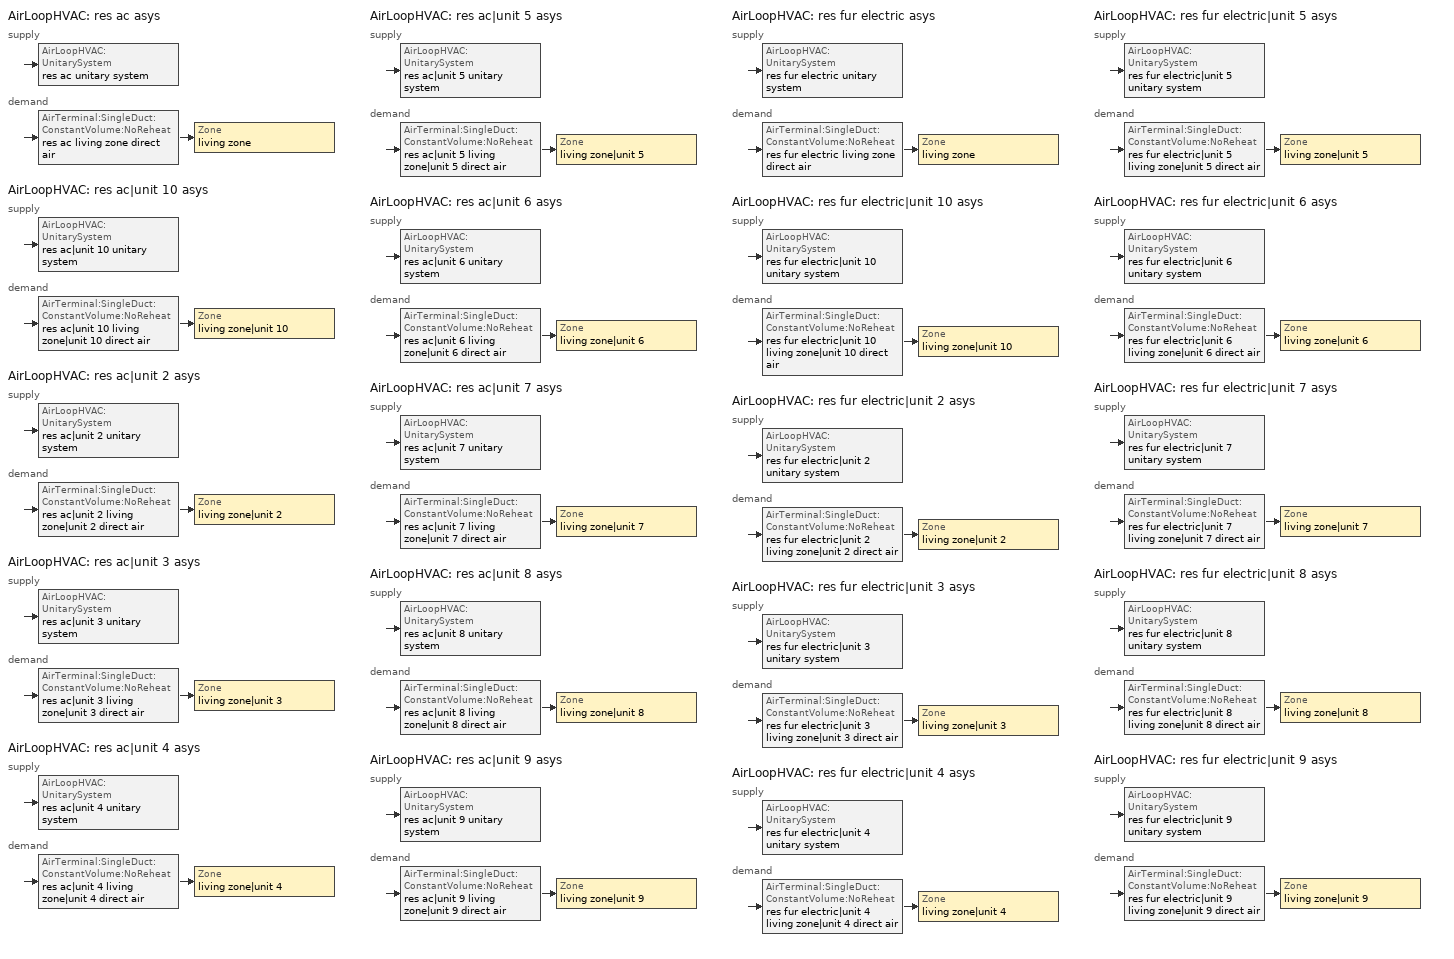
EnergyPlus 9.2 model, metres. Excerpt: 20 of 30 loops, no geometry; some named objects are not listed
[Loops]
AirLoopHVAC 'res ac asys'
 supply: AirLoopHVAC:UnitarySystem 'res ac unitary system'
 demand: AirTerminal:SingleDuct:ConstantVolume:NoReheat 'res ac living zone direct air' > Zone 'living zone'
AirLoopHVAC 'res ac|unit 10 asys'
 supply: AirLoopHVAC:UnitarySystem 'res ac|unit 10 unitary system'
 demand: AirTerminal:SingleDuct:ConstantVolume:NoReheat 'res ac|unit 10 living zone|unit 10 direct air' > Zone 'living zone|unit 10'
AirLoopHVAC 'res ac|unit 2 asys'
 supply: AirLoopHVAC:UnitarySystem 'res ac|unit 2 unitary system'
 demand: AirTerminal:SingleDuct:ConstantVolume:NoReheat 'res ac|unit 2 living zone|unit 2 direct air' > Zone 'living zone|unit 2'
AirLoopHVAC 'res ac|unit 3 asys'
 supply: AirLoopHVAC:UnitarySystem 'res ac|unit 3 unitary system'
 demand: AirTerminal:SingleDuct:ConstantVolume:NoReheat 'res ac|unit 3 living zone|unit 3 direct air' > Zone 'living zone|unit 3'
AirLoopHVAC 'res ac|unit 4 asys'
 supply: AirLoopHVAC:UnitarySystem 'res ac|unit 4 unitary system'
 demand: AirTerminal:SingleDuct:ConstantVolume:NoReheat 'res ac|unit 4 living zone|unit 4 direct air' > Zone 'living zone|unit 4'
AirLoopHVAC 'res ac|unit 5 asys'
 supply: AirLoopHVAC:UnitarySystem 'res ac|unit 5 unitary system'
 demand: AirTerminal:SingleDuct:ConstantVolume:NoReheat 'res ac|unit 5 living zone|unit 5 direct air' > Zone 'living zone|unit 5'
AirLoopHVAC 'res ac|unit 6 asys'
 supply: AirLoopHVAC:UnitarySystem 'res ac|unit 6 unitary system'
 demand: AirTerminal:SingleDuct:ConstantVolume:NoReheat 'res ac|unit 6 living zone|unit 6 direct air' > Zone 'living zone|unit 6'
AirLoopHVAC 'res ac|unit 7 asys'
 supply: AirLoopHVAC:UnitarySystem 'res ac|unit 7 unitary system'
 demand: AirTerminal:SingleDuct:ConstantVolume:NoReheat 'res ac|unit 7 living zone|unit 7 direct air' > Zone 'living zone|unit 7'
AirLoopHVAC 'res ac|unit 8 asys'
 supply: AirLoopHVAC:UnitarySystem 'res ac|unit 8 unitary system'
 demand: AirTerminal:SingleDuct:ConstantVolume:NoReheat 'res ac|unit 8 living zone|unit 8 direct air' > Zone 'living zone|unit 8'
AirLoopHVAC 'res ac|unit 9 asys'
 supply: AirLoopHVAC:UnitarySystem 'res ac|unit 9 unitary system'
 demand: AirTerminal:SingleDuct:ConstantVolume:NoReheat 'res ac|unit 9 living zone|unit 9 direct air' > Zone 'living zone|unit 9'
AirLoopHVAC 'res fur electric asys'
 supply: AirLoopHVAC:UnitarySystem 'res fur electric unitary system'
 demand: AirTerminal:SingleDuct:ConstantVolume:NoReheat 'res fur electric living zone direct air' > Zone 'living zone'
AirLoopHVAC 'res fur electric|unit 10 asys'
 supply: AirLoopHVAC:UnitarySystem 'res fur electric|unit 10 unitary system'
 demand: AirTerminal:SingleDuct:ConstantVolume:NoReheat 'res fur electric|unit 10 living zone|unit 10 direct air' > Zone 'living zone|unit 10'
AirLoopHVAC 'res fur electric|unit 2 asys'
 supply: AirLoopHVAC:UnitarySystem 'res fur electric|unit 2 unitary system'
 demand: AirTerminal:SingleDuct:ConstantVolume:NoReheat 'res fur electric|unit 2 living zone|unit 2 direct air' > Zone 'living zone|unit 2'
AirLoopHVAC 'res fur electric|unit 3 asys'
 supply: AirLoopHVAC:UnitarySystem 'res fur electric|unit 3 unitary system'
 demand: AirTerminal:SingleDuct:ConstantVolume:NoReheat 'res fur electric|unit 3 living zone|unit 3 direct air' > Zone 'living zone|unit 3'
AirLoopHVAC 'res fur electric|unit 4 asys'
 supply: AirLoopHVAC:UnitarySystem 'res fur electric|unit 4 unitary system'
 demand: AirTerminal:SingleDuct:ConstantVolume:NoReheat 'res fur electric|unit 4 living zone|unit 4 direct air' > Zone 'living zone|unit 4'
AirLoopHVAC 'res fur electric|unit 5 asys'
 supply: AirLoopHVAC:UnitarySystem 'res fur electric|unit 5 unitary system'
 demand: AirTerminal:SingleDuct:ConstantVolume:NoReheat 'res fur electric|unit 5 living zone|unit 5 direct air' > Zone 'living zone|unit 5'
AirLoopHVAC 'res fur electric|unit 6 asys'
 supply: AirLoopHVAC:UnitarySystem 'res fur electric|unit 6 unitary system'
 demand: AirTerminal:SingleDuct:ConstantVolume:NoReheat 'res fur electric|unit 6 living zone|unit 6 direct air' > Zone 'living zone|unit 6'
AirLoopHVAC 'res fur electric|unit 7 asys'
 supply: AirLoopHVAC:UnitarySystem 'res fur electric|unit 7 unitary system'
 demand: AirTerminal:SingleDuct:ConstantVolume:NoReheat 'res fur electric|unit 7 living zone|unit 7 direct air' > Zone 'living zone|unit 7'
AirLoopHVAC 'res fur electric|unit 8 asys'
 supply: AirLoopHVAC:UnitarySystem 'res fur electric|unit 8 unitary system'
 demand: AirTerminal:SingleDuct:ConstantVolume:NoReheat 'res fur electric|unit 8 living zone|unit 8 direct air' > Zone 'living zone|unit 8'
AirLoopHVAC 'res fur electric|unit 9 asys'
 supply: AirLoopHVAC:UnitarySystem 'res fur electric|unit 9 unitary system'
 demand: AirTerminal:SingleDuct:ConstantVolume:NoReheat 'res fur electric|unit 9 living zone|unit 9 direct air' > Zone 'living zone|unit 9'
[ZoneControl:Thermostat]
Name | Zone or ZoneList | Control Type Schedule | Control 1
living zone Thermostat | living zone | living zone Thermostat Schedule | living zone temperature setpoint
living zone|unit 10 Thermostat | living zone|unit 10 | living zone|unit 10 Thermostat Schedule | living zone|unit 10 temperature setpoint
living zone|unit 2 Thermostat | living zone|unit 2 | living zone|unit 2 Thermostat Schedule | living zone|unit 2 temperature setpoint
living zone|unit 3 Thermostat | living zone|unit 3 | living zone|unit 3 Thermostat Schedule | living zone|unit 3 temperature setpoint
living zone|unit 4 Thermostat | living zone|unit 4 | living zone|unit 4 Thermostat Schedule | living zone|unit 4 temperature setpoint
living zone|unit 5 Thermostat | living zone|unit 5 | living zone|unit 5 Thermostat Schedule | living zone|unit 5 temperature setpoint
living zone|unit 6 Thermostat | living zone|unit 6 | living zone|unit 6 Thermostat Schedule | living zone|unit 6 temperature setpoint
living zone|unit 7 Thermostat | living zone|unit 7 | living zone|unit 7 Thermostat Schedule | living zone|unit 7 temperature setpoint
living zone|unit 8 Thermostat | living zone|unit 8 | living zone|unit 8 Thermostat Schedule | living zone|unit 8 temperature setpoint
living zone|unit 9 Thermostat | living zone|unit 9 | living zone|unit 9 Thermostat Schedule | living zone|unit 9 temperature setpoint
[ThermostatSetpoint:DualSetpoint] Heating Setpoint Temperature Schedule=res heating setpoint; Cooling Setpoint Temperature Schedule=res cooling setpoint
living zone temperature setpoint; living zone|unit 10 temperature setpoint; living zone|unit 2 temperature setpoint; living zone|unit 3 temperature setpoint; living zone|unit 4 temperature setpoint; living zone|unit 5 temperature setpoint; living zone|unit 6 temperature setpoint; living zone|unit 7 temperature setpoint; living zone|unit 8 temperature setpoint; living zone|unit 9 temperature setpoint
[AirTerminal:SingleDuct:ConstantVolume:NoReheat] Availability Schedule=Always On Discrete
Name | Maximum Air Flow Rate {m3/s}
res ac living zone direct air; res fur electric living zone direct air | 1.88513
res ac|unit 10 living zone|unit 10 direct air; res fur electric|unit 10 living zone|unit 10 direct air | 1.90749
res ac|unit 2 living zone|unit 2 direct air; res fur electric|unit 2 living zone|unit 2 direct air | 1.88151
res ac|unit 3 living zone|unit 3 direct air; res fur electric|unit 3 living zone|unit 3 direct air | 1.71172
res ac|unit 4 living zone|unit 4 direct air; res fur electric|unit 4 living zone|unit 4 direct air | 1.89074
res ac|unit 5 living zone|unit 5 direct air; res fur electric|unit 5 living zone|unit 5 direct air | 1.89404
res ac|unit 6 living zone|unit 6 direct air; res fur electric|unit 6 living zone|unit 6 direct air | 1.89857
res ac|unit 7 living zone|unit 7 direct air; res fur electric|unit 7 living zone|unit 7 direct air | 1.89496
res ac|unit 8 living zone|unit 8 direct air; res fur electric|unit 8 living zone|unit 8 direct air | 1.72516
res ac|unit 9 living zone|unit 9 direct air; res fur electric|unit 9 living zone|unit 9 direct air | 1.90418
[Zone equipment]
living zone: res ac living zone direct air, res fur electric living zone direct air
living zone|unit 10: res ac|unit 10 living zone|unit 10 direct air, res fur electric|unit 10 living zone|unit 10 direct air
living zone|unit 2: res ac|unit 2 living zone|unit 2 direct air, res fur electric|unit 2 living zone|unit 2 direct air
living zone|unit 3: res ac|unit 3 living zone|unit 3 direct air, res fur electric|unit 3 living zone|unit 3 direct air
living zone|unit 4: res ac|unit 4 living zone|unit 4 direct air, res fur electric|unit 4 living zone|unit 4 direct air
living zone|unit 5: res ac|unit 5 living zone|unit 5 direct air, res fur electric|unit 5 living zone|unit 5 direct air
living zone|unit 6: res ac|unit 6 living zone|unit 6 direct air, res fur electric|unit 6 living zone|unit 6 direct air
living zone|unit 7: res ac|unit 7 living zone|unit 7 direct air, res fur electric|unit 7 living zone|unit 7 direct air
living zone|unit 8: res ac|unit 8 living zone|unit 8 direct air, res fur electric|unit 8 living zone|unit 8 direct air
living zone|unit 9: res ac|unit 9 living zone|unit 9 direct air, res fur electric|unit 9 living zone|unit 9 direct air
[AirLoopHVAC]
Name | Design Supply Air Flow Rate {m3/s}
res ac asys; res fur electric asys | 1.88513
res ac|unit 10 asys; res fur electric|unit 10 asys | 1.90749
res ac|unit 2 asys; res fur electric|unit 2 asys | 1.88151
res ac|unit 3 asys; res fur electric|unit 3 asys | 1.71172
res ac|unit 4 asys; res fur electric|unit 4 asys | 1.89074
res ac|unit 5 asys; res fur electric|unit 5 asys | 1.89404
res ac|unit 6 asys; res fur electric|unit 6 asys | 1.89857
res ac|unit 7 asys; res fur electric|unit 7 asys | 1.89496
res ac|unit 8 asys; res fur electric|unit 8 asys | 1.72516
res ac|unit 9 asys; res fur electric|unit 9 asys | 1.90418
[Sizing:System] Type of Load to Size On=Sensible; Design Outdoor Air Flow Rate {m3/s}=Autosize; Central Heating Maximum System Air Flow Ratio=0.3; Preheat Design Temperature {C}=7; Preheat Design Humidity Ratio {kgWater/kgDryAir}=0.008; Precool Design Temperature {C}=12.8; Precool Design Humidity Ratio {kgWater/kgDryAir}=0.008; Central Cooling Design Supply Air Temperature {C}=12.8; Central Heating Design Supply Air Temperature {C}=16.7; Type of Zone Sum to Use=NonCoincident; 100% Outdoor Air in Cooling=Yes; 100% Outdoor Air in Heating=Yes; Central Cooling Design Supply Air Humidity Ratio {kgWater/kgDryAir}=0.0085; Central Heating Design Supply Air Humidity Ratio {kgWater/kgDryAir}=0.008; Cooling Supply Air Flow Rate Method=DesignDay; Cooling Supply Air Flow Rate {m3/s}=0; Cooling Supply Air Flow Rate Per Floor Area {m3/s-m2}=0.00996765; Cooling Fraction of Autosized Cooling Supply Air Flow Rate=1; Cooling Supply Air Flow Rate Per Unit Cooling Capacity {m3/s-W}=3.94755e-05; Heating Supply Air Flow Rate Method=DesignDay; Heating Supply Air Flow Rate {m3/s}=0; Heating Supply Air Flow Rate Per Floor Area {m3/s-m2}=0.00996765; Heating Fraction of Autosized Heating Supply Air Flow Rate=1; Heating Fraction of Autosized Cooling Supply Air Flow Rate=1; Heating Supply Air Flow Rate Per Unit Heating Capacity {m3/s-W}=3.15882e-05; System Outdoor Air Method=ZoneSum; Zone Maximum Outdoor Air Fraction=1; Cooling Design Capacity Method=CoolingDesignCapacity; Cooling Design Capacity {W}=Autosize; Cooling Design Capacity Per Floor Area {W/m2}=234.7; Fraction of Autosized Cooling Design Capacity=1; Heating Design Capacity Method=HeatingDesignCapacity; Heating Design Capacity {W}=Autosize; Heating Design Capacity Per Floor Area {W/m2}=157; Fraction of Autosized Heating Design Capacity=1; Central Cooling Capacity Control Method=OnOff
res ac asys; res ac|unit 10 asys; res ac|unit 2 asys; res ac|unit 3 asys; res ac|unit 4 asys; res ac|unit 5 asys; res ac|unit 6 asys; res ac|unit 7 asys; res ac|unit 8 asys; res ac|unit 9 asys; res fur electric asys; res fur electric|unit 10 asys; res fur electric|unit 2 asys; res fur electric|unit 3 asys; res fur electric|unit 4 asys; res fur electric|unit 5 asys; res fur electric|unit 6 asys; res fur electric|unit 7 asys; res fur electric|unit 8 asys; res fur electric|unit 9 asys
[AvailabilityManager:Scheduled] Schedule=Always On Discrete
res ac asys Availability Manager; res ac|unit 10 asys Availability Manager; res ac|unit 2 asys Availability Manager; res ac|unit 3 asys Availability Manager; res ac|unit 4 asys Availability Manager; res ac|unit 5 asys Availability Manager; res ac|unit 6 asys Availability Manager; res ac|unit 7 asys Availability Manager; res ac|unit 8 asys Availability Manager; res ac|unit 9 asys Availability Manager; res fur electric asys Availability Manager; res fur electric|unit 10 asys Availability Manager; res fur electric|unit 2 asys Availability Manager; res fur electric|unit 3 asys Availability Manager; res fur electric|unit 4 asys Availability Manager; res fur electric|unit 5 asys Availability Manager; res fur electric|unit 6 asys Availability Manager; res fur electric|unit 7 asys Availability Manager; res fur electric|unit 8 asys Availability Manager; res fur electric|unit 9 asys Availability Manager
[AirLoopHVAC:UnitarySystem] Control Type=Load; Dehumidification Control Type=None; Availability Schedule=Always On Discrete; Fan Placement=BlowThrough; Supply Air Fan Operating Mode Schedule=Always Off Discrete; DX Heating Coil Sizing Ratio=1; Use DOAS DX Cooling Coil=No; Minimum Supply Air Temperature {C}=2; Latent Load Control=SensibleOnlyLoadControl; Cooling Supply Air Flow Rate Method=SupplyAirFlowRate; Heating Supply Air Flow Rate Method=SupplyAirFlowRate; No Load Supply Air Flow Rate {m3/s}=0; Maximum Supply Air Temperature {C}=48.8889; Maximum Outdoor Dry-Bulb Temperature for Supplemental Heater Operation {C}=21; Maximum Cycling Rate {cycles/hr}=2.5; Heat Pump Time Constant {s}=60; Fraction of On-Cycle Power Use=0.01; Heat Pump Fan Delay Time {s}=60; Ancillary On-Cycle Electric Power {W}=0; Ancillary Off-Cycle Electric Power {W}=0
Name | Controlling Zone or Thermostat Location | Supply Fan | Cooling Coil | Cooling Supply Air Flow Rate {m3/s} | Heating Supply Air Flow Rate {m3/s} | Heating Coil
res ac unitary system | living zone | res ac clg supply fan | res ac cooling coil | 1.88513 | 0
res ac|unit 10 unitary system | living zone|unit 10 | res ac|unit 10 clg supply fan | res ac|unit 10 cooling coil | 1.90749 | 0
res ac|unit 2 unitary system | living zone|unit 2 | res ac|unit 2 clg supply fan | res ac|unit 2 cooling coil | 1.88151 | 0
res ac|unit 3 unitary system | living zone|unit 3 | res ac|unit 3 clg supply fan | res ac|unit 3 cooling coil | 1.71172 | 0
res ac|unit 4 unitary system | living zone|unit 4 | res ac|unit 4 clg supply fan | res ac|unit 4 cooling coil | 1.89074 | 0
res ac|unit 5 unitary system | living zone|unit 5 | res ac|unit 5 clg supply fan | res ac|unit 5 cooling coil | 1.89404 | 0
res ac|unit 6 unitary system | living zone|unit 6 | res ac|unit 6 clg supply fan | res ac|unit 6 cooling coil | 1.89857 | 0
res ac|unit 7 unitary system | living zone|unit 7 | res ac|unit 7 clg supply fan | res ac|unit 7 cooling coil | 1.89496 | 0
res ac|unit 8 unitary system | living zone|unit 8 | res ac|unit 8 clg supply fan | res ac|unit 8 cooling coil | 1.72516 | 0
res ac|unit 9 unitary system | living zone|unit 9 | res ac|unit 9 clg supply fan | res ac|unit 9 cooling coil | 1.90418 | 0
res fur electric unitary system | living zone | res fur electric htg supply fan |  | 0 | 0.114677 | res fur electric heating coil
res fur electric|unit 10 unitary system | living zone|unit 10 | res fur electric|unit 10 htg supply fan |  | 0 | 0.125389 | res fur electric|unit 10 heating coil
res fur electric|unit 2 unitary system | living zone|unit 2 | res fur electric|unit 2 htg supply fan |  | 0 | 0.114677 | res fur electric|unit 2 heating coil
res fur electric|unit 3 unitary system | living zone|unit 3 | res fur electric|unit 3 htg supply fan |  | 0 | 0.0409561 | res fur electric|unit 3 heating coil
res fur electric|unit 4 unitary system | living zone|unit 4 | res fur electric|unit 4 htg supply fan |  | 0 | 0.114677 | res fur electric|unit 4 heating coil
res fur electric|unit 5 unitary system | living zone|unit 5 | res fur electric|unit 5 htg supply fan |  | 0 | 0.114677 | res fur electric|unit 5 heating coil
res fur electric|unit 6 unitary system | living zone|unit 6 | res fur electric|unit 6 htg supply fan |  | 0 | 0.125389 | res fur electric|unit 6 heating coil
res fur electric|unit 7 unitary system | living zone|unit 7 | res fur electric|unit 7 htg supply fan |  | 0 | 0.125389 | res fur electric|unit 7 heating coil
res fur electric|unit 8 unitary system | living zone|unit 8 | res fur electric|unit 8 htg supply fan |  | 0 | 0.0524409 | res fur electric|unit 8 heating coil
res fur electric|unit 9 unitary system | living zone|unit 9 | res fur electric|unit 9 htg supply fan |  | 0 | 0.125389 | res fur electric|unit 9 heating coil
[Fan:OnOff] Availability Schedule=Always On Discrete; Fan Total Efficiency=0.75; Pressure Rise {Pa}=794.58; Motor Efficiency=1; Motor In Airstream Fraction=1
Name | Maximum Flow Rate {m3/s} | Fan Power Ratio Function of Speed Ratio Curve | Fan Efficiency Ratio Function of Speed Ratio Curve
res ac clg supply fan | 1.88513 | Fan On Off Power Curve | Fan On Off Efficiency Curve
res ac|unit 10 clg supply fan | 1.90749 | Fan On Off Power Curve 9 | Fan On Off Efficiency Curve 9
res ac|unit 2 clg supply fan | 1.88152 | Fan On Off Power Curve 1 | Fan On Off Efficiency Curve 1
res ac|unit 3 clg supply fan | 1.71172 | Fan On Off Power Curve 2 | Fan On Off Efficiency Curve 2
res ac|unit 4 clg supply fan | 1.89075 | Fan On Off Power Curve 3 | Fan On Off Efficiency Curve 3
res ac|unit 5 clg supply fan | 1.89405 | Fan On Off Power Curve 4 | Fan On Off Efficiency Curve 4
res ac|unit 6 clg supply fan | 1.89858 | Fan On Off Power Curve 5 | Fan On Off Efficiency Curve 5
res ac|unit 7 clg supply fan | 1.89496 | Fan On Off Power Curve 6 | Fan On Off Efficiency Curve 6
res ac|unit 8 clg supply fan | 1.72517 | Fan On Off Power Curve 7 | Fan On Off Efficiency Curve 7
res ac|unit 9 clg supply fan | 1.90419 | Fan On Off Power Curve 8 | Fan On Off Efficiency Curve 8
res fur electric htg supply fan | 1.88513 | Fan On Off Power Curve 10 | Fan On Off Efficiency Curve 10
res fur electric|unit 10 htg supply fan | 1.90749 | Fan On Off Power Curve 19 | Fan On Off Efficiency Curve 19
res fur electric|unit 2 htg supply fan | 1.88152 | Fan On Off Power Curve 11 | Fan On Off Efficiency Curve 11
res fur electric|unit 3 htg supply fan | 1.71172 | Fan On Off Power Curve 12 | Fan On Off Efficiency Curve 12
res fur electric|unit 4 htg supply fan | 1.89075 | Fan On Off Power Curve 13 | Fan On Off Efficiency Curve 13
res fur electric|unit 5 htg supply fan | 1.89405 | Fan On Off Power Curve 14 | Fan On Off Efficiency Curve 14
res fur electric|unit 6 htg supply fan | 1.89858 | Fan On Off Power Curve 15 | Fan On Off Efficiency Curve 15
res fur electric|unit 7 htg supply fan | 1.89496 | Fan On Off Power Curve 16 | Fan On Off Efficiency Curve 16
res fur electric|unit 8 htg supply fan | 1.72517 | Fan On Off Power Curve 17 | Fan On Off Efficiency Curve 17
res fur electric|unit 9 htg supply fan | 1.90419 | Fan On Off Power Curve 18 | Fan On Off Efficiency Curve 18
[Coil:Cooling:DX:SingleSpeed] Availability Schedule=Always On Discrete; Gross Rated Sensible Heat Ratio=0.740403; Gross Rated Cooling COP {W/W}=3.95054; Rated Evaporator Fan Power Per Volume Flow Rate {W/(m3/s)}=773.391; Nominal Time for Condensate Removal to Begin {s}=1000; Ratio of Initial Moisture Evaporation Rate and Steady State Latent Capacity=1.5; Maximum Cycling Rate {cycles/hr}=3; Latent Capacity Time Constant {s}=45; Condenser Type=AirCooled; Evaporative Condenser Effectiveness=0; Evaporative Condenser Air Flow Rate {m3/s}=Autosize; Evaporative Condenser Pump Rated Power Consumption {W}=Autosize; Crankcase Heater Capacity {W}=0; Maximum Outdoor Dry-Bulb Temperature for Crankcase Heater Operation {C}=12.7778; Basin Heater Capacity {W/K}=0; Basin Heater Setpoint Temperature {C}=10
Name | Gross Rated Total Cooling Capacity {W} | Rated Air Flow Rate {m3/s} | Total Cooling Capacity Function of Temperature Curve | Total Cooling Capacity Function of Flow Fraction Curve | Energy Input Ratio Function of Temperature Curve | Energy Input Ratio Function of Flow Fraction Curve | Part Load Fraction Correlation Curve
res ac cooling coil | 40391 | 2.09278 | Cool-Cap-fT1 | Cool-Cap-fFF1 | Cool-EIR-fT1 | Cool-EIR-fFF1 | Cool-PLF-fPLR1
res ac|unit 10 cooling coil | 40870.1 | 2.1176 | Cool-Cap-fT1 9 | Cool-Cap-fFF1 9 | Cool-EIR-fT1 9 | Cool-EIR-fFF1 9 | Cool-PLF-fPLR1 9
res ac|unit 2 cooling coil | 40313.5 | 2.08877 | Cool-Cap-fT1 1 | Cool-Cap-fFF1 1 | Cool-EIR-fT1 1 | Cool-EIR-fFF1 1 | Cool-PLF-fPLR1 1
res ac|unit 3 cooling coil | 36675.5 | 1.90027 | Cool-Cap-fT1 2 | Cool-Cap-fFF1 2 | Cool-EIR-fT1 2 | Cool-EIR-fFF1 2 | Cool-PLF-fPLR1 2
res ac|unit 4 cooling coil | 40511.3 | 2.09901 | Cool-Cap-fT1 3 | Cool-Cap-fFF1 3 | Cool-EIR-fT1 3 | Cool-EIR-fFF1 3 | Cool-PLF-fPLR1 3
res ac|unit 5 cooling coil | 40582 | 2.10268 | Cool-Cap-fT1 4 | Cool-Cap-fFF1 4 | Cool-EIR-fT1 4 | Cool-EIR-fFF1 4 | Cool-PLF-fPLR1 4
res ac|unit 6 cooling coil | 40679.1 | 2.10771 | Cool-Cap-fT1 5 | Cool-Cap-fFF1 5 | Cool-EIR-fT1 5 | Cool-EIR-fFF1 5 | Cool-PLF-fPLR1 5
res ac|unit 7 cooling coil | 40601.6 | 2.10369 | Cool-Cap-fT1 6 | Cool-Cap-fFF1 6 | Cool-EIR-fT1 6 | Cool-EIR-fFF1 6 | Cool-PLF-fPLR1 6
res ac|unit 8 cooling coil | 36963.5 | 1.91519 | Cool-Cap-fT1 7 | Cool-Cap-fFF1 7 | Cool-EIR-fT1 7 | Cool-EIR-fFF1 7 | Cool-PLF-fPLR1 7
res ac|unit 9 cooling coil | 40799.3 | 2.11394 | Cool-Cap-fT1 8 | Cool-Cap-fFF1 8 | Cool-EIR-fT1 8 | Cool-EIR-fFF1 8 | Cool-PLF-fPLR1 8
[Coil:Heating:Electric] Availability Schedule=Always On Discrete; Efficiency=1
Name | Nominal Capacity {W}
res fur electric heating coil; res fur electric|unit 2 heating coil; res fur electric|unit 4 heating coil; res fur electric|unit 5 heating coil | 3850.77
res fur electric|unit 10 heating coil; res fur electric|unit 6 heating coil; res fur electric|unit 7 heating coil; res fur electric|unit 9 heating coil | 4210.48
res fur electric|unit 3 heating coil | 1375.27
res fur electric|unit 8 heating coil | 1760.92
[EnergyManagementSystem:Sensor]
Name | Output:Variable or Output:Meter Index Key | Output:Variable or Output:Meter
res_af_10_tin_s; res_ceil_fan_unit_10_tin_sensor | living zone|unit 10 | Zone Mean Air Temperature
res_af_10_tt_s | living zone|unit 10 | Zone Outdoor Air Drybulb Temperature
res_af_1_tin_s; res_ceil_fan_tin_sensor | living zone | Zone Mean Air Temperature
res_af_1_tt_s | living zone | Zone Outdoor Air Drybulb Temperature
res_af_2_tin_s; res_ceil_fan_unit_2_tin_sensor | living zone|unit 2 | Zone Mean Air Temperature
res_af_2_tt_s | living zone|unit 2 | Zone Outdoor Air Drybulb Temperature
res_af_3_tin_s; res_ceil_fan_unit_3_tin_sensor | living zone|unit 3 | Zone Mean Air Temperature
res_af_3_tt_s | living zone|unit 3 | Zone Outdoor Air Drybulb Temperature
res_af_4_tin_s; res_ceil_fan_unit_4_tin_sensor | living zone|unit 4 | Zone Mean Air Temperature
res_af_4_tt_s | living zone|unit 4 | Zone Outdoor Air Drybulb Temperature
res_af_5_tin_s; res_ceil_fan_unit_5_tin_sensor | living zone|unit 5 | Zone Mean Air Temperature
res_af_5_tt_s | living zone|unit 5 | Zone Outdoor Air Drybulb Temperature
res_af_6_tin_s; res_ceil_fan_unit_6_tin_sensor | living zone|unit 6 | Zone Mean Air Temperature
res_af_6_tt_s | living zone|unit 6 | Zone Outdoor Air Drybulb Temperature
res_af_7_tin_s; res_ceil_fan_unit_7_tin_sensor | living zone|unit 7 | Zone Mean Air Temperature
res_af_7_tt_s | living zone|unit 7 | Zone Outdoor Air Drybulb Temperature
res_af_8_tin_s; res_ceil_fan_unit_8_tin_sensor | living zone|unit 8 | Zone Mean Air Temperature
res_af_8_tt_s | living zone|unit 8 | Zone Outdoor Air Drybulb Temperature
res_af_9_tin_s; res_ceil_fan_unit_9_tin_sensor | living zone|unit 9 | Zone Mean Air Temperature
res_af_9_tt_s | living zone|unit 9 | Zone Outdoor Air Drybulb Temperature
res_af_vw_s |  | Site Wind Speed
res_ceil_fan_sched_val_sensor | res ceil fan schedule | Schedule Value
res_ceil_fan_unit_10_sched_val_sensor | res ceil fan|unit 10 schedule | Schedule Value
res_ceil_fan_unit_2_sched_val_sensor | res ceil fan|unit 2 schedule | Schedule Value
res_ceil_fan_unit_3_sched_val_sensor | res ceil fan|unit 3 schedule | Schedule Value
res_ceil_fan_unit_4_sched_val_sensor | res ceil fan|unit 4 schedule | Schedule Value
res_ceil_fan_unit_5_sched_val_sensor | res ceil fan|unit 5 schedule | Schedule Value
res_ceil_fan_unit_6_sched_val_sensor | res ceil fan|unit 6 schedule | Schedule Value
res_ceil_fan_unit_7_sched_val_sensor | res ceil fan|unit 7 schedule | Schedule Value
res_ceil_fan_unit_8_sched_val_sensor | res ceil fan|unit 8 schedule | Schedule Value
res_ceil_fan_unit_9_sched_val_sensor | res ceil fan|unit 9 schedule | Schedule Value
res_ds_res_ac_asys_fan_rtf_s | res ac clg supply fan | Fan Runtime Fraction
res_ds_res_ac_unit_10_asys_fan_rtf_s | res ac|unit 10 clg supply fan | Fan Runtime Fraction
res_ds_res_ac_unit_2_asys_fan_rtf_s | res ac|unit 2 clg supply fan | Fan Runtime Fraction
res_ds_res_ac_unit_3_asys_fan_rtf_s | res ac|unit 3 clg supply fan | Fan Runtime Fraction
res_ds_res_ac_unit_4_asys_fan_rtf_s | res ac|unit 4 clg supply fan | Fan Runtime Fraction
res_ds_res_ac_unit_5_asys_fan_rtf_s | res ac|unit 5 clg supply fan | Fan Runtime Fraction
res_ds_res_ac_unit_6_asys_fan_rtf_s | res ac|unit 6 clg supply fan | Fan Runtime Fraction
res_ds_res_ac_unit_7_asys_fan_rtf_s | res ac|unit 7 clg supply fan | Fan Runtime Fraction
res_ds_res_ac_unit_8_asys_fan_rtf_s | res ac|unit 8 clg supply fan | Fan Runtime Fraction
res_ds_res_ac_unit_9_asys_fan_rtf_s | res ac|unit 9 clg supply fan | Fan Runtime Fraction
res_ds_res_fur_electric_asys_fan_rtf_s | res fur electric htg supply fan | Fan Runtime Fraction
res_ds_res_fur_electric_unit_10_asys_fan_rtf_s | res fur electric|unit 10 htg supply fan | Fan Runtime Fraction
res_ds_res_fur_electric_unit_2_asys_fan_rtf_s | res fur electric|unit 2 htg supply fan | Fan Runtime Fraction
res_ds_res_fur_electric_unit_3_asys_fan_rtf_s | res fur electric|unit 3 htg supply fan | Fan Runtime Fraction
res_ds_res_fur_electric_unit_4_asys_fan_rtf_s | res fur electric|unit 4 htg supply fan | Fan Runtime Fraction
res_ds_res_fur_electric_unit_5_asys_fan_rtf_s | res fur electric|unit 5 htg supply fan | Fan Runtime Fraction
res_ds_res_fur_electric_unit_6_asys_fan_rtf_s | res fur electric|unit 6 htg supply fan | Fan Runtime Fraction
res_ds_res_fur_electric_unit_7_asys_fan_rtf_s | res fur electric|unit 7 htg supply fan | Fan Runtime Fraction
res_ds_res_fur_electric_unit_8_asys_fan_rtf_s | res fur electric|unit 8 htg supply fan | Fan Runtime Fraction
res_ds_res_fur_electric_unit_9_asys_fan_rtf_s | res fur electric|unit 9 htg supply fan | Fan Runtime Fraction
res_infil_10_bath_sch_s | res mv_10 bath exhaust schedule | Schedule Value
res_infil_10_dryer_sch_s; res_infil_1_dryer_sch_s; res_infil_2_dryer_sch_s; res_infil_3_dryer_sch_s; res_infil_4_dryer_sch_s | clothes_dryer_exhaust | Schedule Value
res_infil_10_range_sch_s | res mv_10 range exhaust schedule | Schedule Value
res_infil_10_wh_sch_s; res_infil_1_wh_sch_s; res_infil_2_wh_sch_s; res_infil_3_wh_sch_s | Always On Discrete | Schedule Value
res_infil_1_bath_sch_s | res mv_1 bath exhaust schedule | Schedule Value
res_infil_1_range_sch_s | res mv_1 range exhaust schedule | Schedule Value
res_infil_2_bath_sch_s | res mv_2 bath exhaust schedule | Schedule Value
res_infil_2_range_sch_s | res mv_2 range exhaust schedule | Schedule Value
res_infil_3_bath_sch_s | res mv_3 bath exhaust schedule | Schedule Value
res_infil_3_range_sch_s | res mv_3 range exhaust schedule | Schedule Value
res_infil_4_bath_sch_s | res mv_4 bath exhaust schedule | Schedule Value
[Schedule:Compact]
living zone Thermostat Schedule; living zone|unit 10 Thermostat Schedule; living zone|unit 2 Thermostat Schedule; living zone|unit 3 Thermostat Schedule; living zone|unit 4 Thermostat Schedule; living zone|unit 5 Thermostat Schedule; living zone|unit 6 Thermostat Schedule; living zone|unit 7 Thermostat Schedule; living zone|unit 8 Thermostat Schedule; living zone|unit 9 Thermostat Schedule: Through: 12/31, For: AllDays, Until: 24:00, 4
[Schedule:Day:Interval]
res heating setpoint allday1; res heating setpoint allday2; res heating setpoint allday3; res heating setpoint allday4; res heating setpoint allday5; res heating setpoint allday6; res heating setpoint allday7; res heating setpoint allday8; res heating setpoint allday9; res heating setpoint allday10; res heating setpoint allday11; res heating setpoint allday12; res heating setpoint winter design; res cooling setpoint winter design: No, 24:00, 21.1111
Schedule Day 5; Schedule Day 6: No, 24:00, 0
res heating setpoint summer design; res cooling setpoint summer design: No, 24:00, 23.8889
res cooling setpoint allday1; res cooling setpoint allday2; res cooling setpoint allday3; res cooling setpoint allday4; res cooling setpoint allday5; res cooling setpoint allday6; res cooling setpoint allday7; res cooling setpoint allday8; res cooling setpoint allday9; res cooling setpoint allday10; res cooling setpoint allday11; res cooling setpoint allday12: No, 01:00, 21.1111, 02:00, 21.1111, 03:00, 21.1111, 04:00, 21.1111, 05:00, 21.1111, 06:00, 21.1111, 07:00, 21.1111, 08:00, 21.1111, 09:00, 21.1111, 10:00, 21.1111, 11:00, 21.1111, 12:00, 21.1111, 13:00, 21.1111, 14:00, 21.1111, 15:00, 21.1111, 16:00, 21.1111, 17:00, 21.1111, 18:00, 21.1111, 19:00, 21.1111, 20:00, 21.1111, 21:00, 21.1111, 22:00, 21.1111, 23:00, 21.1111, 24:00, 21.1111
[Schedule:Week:Daily]
res heating setpoint Week Rule - Jan1-Jan6: Schedule Day 5, res heating setpoint allday1, res heating setpoint allday1, res heating setpoint allday1, res heating setpoint allday1, res heating setpoint allday1, res heating setpoint allday1, Schedule Day 5, res heating setpoint summer design, res heating setpoint winter design, Schedule Day 5, Schedule Day 5
res heating setpoint Week Rule - Jan7-Jan27: res heating setpoint allday1, res heating setpoint allday1, res heating setpoint allday1, res heating setpoint allday1, res heating setpoint allday1, res heating setpoint allday1, res heating setpoint allday1, Schedule Day 5, res heating setpoint summer design, res heating setpoint winter design, Schedule Day 5, Schedule Day 5
res heating setpoint Week Rule - Jan28-Feb3: res heating setpoint allday1, res heating setpoint allday1, res heating setpoint allday1, res heating setpoint allday1, res heating setpoint allday2, res heating setpoint allday2, res heating setpoint allday2, Schedule Day 5, res heating setpoint summer design, res heating setpoint winter design, Schedule Day 5, Schedule Day 5
res heating setpoint Week Rule - Feb4-Feb24: res heating setpoint allday2, res heating setpoint allday2, res heating setpoint allday2, res heating setpoint allday2, res heating setpoint allday2, res heating setpoint allday2, res heating setpoint allday2, Schedule Day 5, res heating setpoint summer design, res heating setpoint winter design, Schedule Day 5, Schedule Day 5
res heating setpoint Week Rule - Feb25-Mar3: res heating setpoint allday2, res heating setpoint allday2, res heating setpoint allday2, res heating setpoint allday2, res heating setpoint allday3, res heating setpoint allday3, res heating setpoint allday3, Schedule Day 5, res heating setpoint summer design, res heating setpoint winter design, Schedule Day 5, Schedule Day 5
res heating setpoint Week Rule - Mar4-Mar31: res heating setpoint allday3, res heating setpoint allday3, res heating setpoint allday3, res heating setpoint allday3, res heating setpoint allday3, res heating setpoint allday3, res heating setpoint allday3, Schedule Day 5, res heating setpoint summer design, res heating setpoint winter design, Schedule Day 5, Schedule Day 5
res heating setpoint Week Rule - Apr1-Apr28: res heating setpoint allday4, res heating setpoint allday4, res heating setpoint allday4, res heating setpoint allday4, res heating setpoint allday4, res heating setpoint allday4, res heating setpoint allday4, Schedule Day 5, res heating setpoint summer design, res heating setpoint winter design, Schedule Day 5, Schedule Day 5
res heating setpoint Week Rule - Apr29-May5: res heating setpoint allday4, res heating setpoint allday4, res heating setpoint allday5, res heating setpoint allday5, res heating setpoint allday5, res heating setpoint allday5, res heating setpoint allday5, Schedule Day 5, res heating setpoint summer design, res heating setpoint winter design, Schedule Day 5, Schedule Day 5
res heating setpoint Week Rule - May6-May26: res heating setpoint allday5, res heating setpoint allday5, res heating setpoint allday5, res heating setpoint allday5, res heating setpoint allday5, res heating setpoint allday5, res heating setpoint allday5, Schedule Day 5, res heating setpoint summer design, res heating setpoint winter design, Schedule Day 5, Schedule Day 5
res heating setpoint Week Rule - May27-Jun2: res heating setpoint allday5, res heating setpoint allday5, res heating setpoint allday5, res heating setpoint allday5, res heating setpoint allday5, res heating setpoint allday6, res heating setpoint allday6, Schedule Day 5, res heating setpoint summer design, res heating setpoint winter design, Schedule Day 5, Schedule Day 5
res heating setpoint Week Rule - Jun3-Jun30: res heating setpoint allday6, res heating setpoint allday6, res heating setpoint allday6, res heating setpoint allday6, res heating setpoint allday6, res heating setpoint allday6, res heating setpoint allday6, Schedule Day 5, res heating setpoint summer design, res heating setpoint winter design, Schedule Day 5, Schedule Day 5
res heating setpoint Week Rule - Jul1-Jul28: res heating setpoint allday7, res heating setpoint allday7, res heating setpoint allday7, res heating setpoint allday7, res heating setpoint allday7, res heating setpoint allday7, res heating setpoint allday7, Schedule Day 5, res heating setpoint summer design, res heating setpoint winter design, Schedule Day 5, Schedule Day 5
res heating setpoint Week Rule - Jul29-Aug4: res heating setpoint allday7, res heating setpoint allday7, res heating setpoint allday7, res heating setpoint allday8, res heating setpoint allday8, res heating setpoint allday8, res heating setpoint allday8, Schedule Day 5, res heating setpoint summer design, res heating setpoint winter design, Schedule Day 5, Schedule Day 5
res heating setpoint Week Rule - Aug5-Aug25: res heating setpoint allday8, res heating setpoint allday8, res heating setpoint allday8, res heating setpoint allday8, res heating setpoint allday8, res heating setpoint allday8, res heating setpoint allday8, Schedule Day 5, res heating setpoint summer design, res heating setpoint winter design, Schedule Day 5, Schedule Day 5
res heating setpoint Week Rule - Aug26-Sep1: res heating setpoint allday8, res heating setpoint allday8, res heating setpoint allday8, res heating setpoint allday8, res heating setpoint allday8, res heating setpoint allday8, res heating setpoint allday9, Schedule Day 5, res heating setpoint summer design, res heating setpoint winter design, Schedule Day 5, Schedule Day 5
res heating setpoint Week Rule - Sep2-Sep29: res heating setpoint allday9, res heating setpoint allday9, res heating setpoint allday9, res heating setpoint allday9, res heating setpoint allday9, res heating setpoint allday9, res heating setpoint allday9, Schedule Day 5, res heating setpoint summer design, res heating setpoint winter design, Schedule Day 5, Schedule Day 5
res heating setpoint Week Rule - Sep30-Oct6: res heating setpoint allday9, res heating setpoint allday10, res heating setpoint allday10, res heating setpoint allday10, res heating setpoint allday10, res heating setpoint allday10, res heating setpoint allday10, Schedule Day 5, res heating setpoint summer design, res heating setpoint winter design, Schedule Day 5, Schedule Day 5
res heating setpoint Week Rule - Oct7-Oct27: res heating setpoint allday10, res heating setpoint allday10, res heating setpoint allday10, res heating setpoint allday10, res heating setpoint allday10, res heating setpoint allday10, res heating setpoint allday10, Schedule Day 5, res heating setpoint summer design, res heating setpoint winter design, Schedule Day 5, Schedule Day 5
res heating setpoint Week Rule - Oct28-Nov3: res heating setpoint allday10, res heating setpoint allday10, res heating setpoint allday10, res heating setpoint allday10, res heating setpoint allday11, res heating setpoint allday11, res heating setpoint allday11, Schedule Day 5, res heating setpoint summer design, res heating setpoint winter design, Schedule Day 5, Schedule Day 5
res heating setpoint Week Rule - Nov4-Nov24: res heating setpoint allday11, res heating setpoint allday11, res heating setpoint allday11, res heating setpoint allday11, res heating setpoint allday11, res heating setpoint allday11, res heating setpoint allday11, Schedule Day 5, res heating setpoint summer design, res heating setpoint winter design, Schedule Day 5, Schedule Day 5
res heating setpoint Week Rule - Nov25-Dec1: res heating setpoint allday11, res heating setpoint allday11, res heating setpoint allday11, res heating setpoint allday11, res heating setpoint allday11, res heating setpoint allday11, res heating setpoint allday12, Schedule Day 5, res heating setpoint summer design, res heating setpoint winter design, Schedule Day 5, Schedule Day 5
res heating setpoint Week Rule - Dec2-Dec31: res heating setpoint allday12, res heating setpoint allday12, res heating setpoint allday12, res heating setpoint allday12, res heating setpoint allday12, res heating setpoint allday12, res heating setpoint allday12, Schedule Day 5, res heating setpoint summer design, res heating setpoint winter design, Schedule Day 5, Schedule Day 5
res cooling setpoint Week Rule - Jan1-Jan6: Schedule Day 6, res cooling setpoint allday1, res cooling setpoint allday1, res cooling setpoint allday1, res cooling setpoint allday1, res cooling setpoint allday1, res cooling setpoint allday1, Schedule Day 6, res cooling setpoint summer design, res cooling setpoint winter design, Schedule Day 6, Schedule Day 6
res cooling setpoint Week Rule - Jan7-Jan27: res cooling setpoint allday1, res cooling setpoint allday1, res cooling setpoint allday1, res cooling setpoint allday1, res cooling setpoint allday1, res cooling setpoint allday1, res cooling setpoint allday1, Schedule Day 6, res cooling setpoint summer design, res cooling setpoint winter design, Schedule Day 6, Schedule Day 6
res cooling setpoint Week Rule - Jan28-Feb3: res cooling setpoint allday1, res cooling setpoint allday1, res cooling setpoint allday1, res cooling setpoint allday1, res cooling setpoint allday2, res cooling setpoint allday2, res cooling setpoint allday2, Schedule Day 6, res cooling setpoint summer design, res cooling setpoint winter design, Schedule Day 6, Schedule Day 6
res cooling setpoint Week Rule - Feb4-Feb24: res cooling setpoint allday2, res cooling setpoint allday2, res cooling setpoint allday2, res cooling setpoint allday2, res cooling setpoint allday2, res cooling setpoint allday2, res cooling setpoint allday2, Schedule Day 6, res cooling setpoint summer design, res cooling setpoint winter design, Schedule Day 6, Schedule Day 6
res cooling setpoint Week Rule - Feb25-Mar3: res cooling setpoint allday2, res cooling setpoint allday2, res cooling setpoint allday2, res cooling setpoint allday2, res cooling setpoint allday3, res cooling setpoint allday3, res cooling setpoint allday3, Schedule Day 6, res cooling setpoint summer design, res cooling setpoint winter design, Schedule Day 6, Schedule Day 6
res cooling setpoint Week Rule - Mar4-Mar31: res cooling setpoint allday3, res cooling setpoint allday3, res cooling setpoint allday3, res cooling setpoint allday3, res cooling setpoint allday3, res cooling setpoint allday3, res cooling setpoint allday3, Schedule Day 6, res cooling setpoint summer design, res cooling setpoint winter design, Schedule Day 6, Schedule Day 6
res cooling setpoint Week Rule - Apr1-Apr28: res cooling setpoint allday4, res cooling setpoint allday4, res cooling setpoint allday4, res cooling setpoint allday4, res cooling setpoint allday4, res cooling setpoint allday4, res cooling setpoint allday4, Schedule Day 6, res cooling setpoint summer design, res cooling setpoint winter design, Schedule Day 6, Schedule Day 6
res cooling setpoint Week Rule - Apr29-May5: res cooling setpoint allday4, res cooling setpoint allday4, res cooling setpoint allday5, res cooling setpoint allday5, res cooling setpoint allday5, res cooling setpoint allday5, res cooling setpoint allday5, Schedule Day 6, res cooling setpoint summer design, res cooling setpoint winter design, Schedule Day 6, Schedule Day 6
res cooling setpoint Week Rule - May6-May26: res cooling setpoint allday5, res cooling setpoint allday5, res cooling setpoint allday5, res cooling setpoint allday5, res cooling setpoint allday5, res cooling setpoint allday5, res cooling setpoint allday5, Schedule Day 6, res cooling setpoint summer design, res cooling setpoint winter design, Schedule Day 6, Schedule Day 6
res cooling setpoint Week Rule - May27-Jun2: res cooling setpoint allday5, res cooling setpoint allday5, res cooling setpoint allday5, res cooling setpoint allday5, res cooling setpoint allday5, res cooling setpoint allday6, res cooling setpoint allday6, Schedule Day 6, res cooling setpoint summer design, res cooling setpoint winter design, Schedule Day 6, Schedule Day 6
res cooling setpoint Week Rule - Jun3-Jun30: res cooling setpoint allday6, res cooling setpoint allday6, res cooling setpoint allday6, res cooling setpoint allday6, res cooling setpoint allday6, res cooling setpoint allday6, res cooling setpoint allday6, Schedule Day 6, res cooling setpoint summer design, res cooling setpoint winter design, Schedule Day 6, Schedule Day 6
res cooling setpoint Week Rule - Jul1-Jul28: res cooling setpoint allday7, res cooling setpoint allday7, res cooling setpoint allday7, res cooling setpoint allday7, res cooling setpoint allday7, res cooling setpoint allday7, res cooling setpoint allday7, Schedule Day 6, res cooling setpoint summer design, res cooling setpoint winter design, Schedule Day 6, Schedule Day 6
res cooling setpoint Week Rule - Jul29-Aug4: res cooling setpoint allday7, res cooling setpoint allday7, res cooling setpoint allday7, res cooling setpoint allday8, res cooling setpoint allday8, res cooling setpoint allday8, res cooling setpoint allday8, Schedule Day 6, res cooling setpoint summer design, res cooling setpoint winter design, Schedule Day 6, Schedule Day 6
res cooling setpoint Week Rule - Aug5-Aug25: res cooling setpoint allday8, res cooling setpoint allday8, res cooling setpoint allday8, res cooling setpoint allday8, res cooling setpoint allday8, res cooling setpoint allday8, res cooling setpoint allday8, Schedule Day 6, res cooling setpoint summer design, res cooling setpoint winter design, Schedule Day 6, Schedule Day 6
res cooling setpoint Week Rule - Aug26-Sep1: res cooling setpoint allday8, res cooling setpoint allday8, res cooling setpoint allday8, res cooling setpoint allday8, res cooling setpoint allday8, res cooling setpoint allday8, res cooling setpoint allday9, Schedule Day 6, res cooling setpoint summer design, res cooling setpoint winter design, Schedule Day 6, Schedule Day 6
res cooling setpoint Week Rule - Sep2-Sep29: res cooling setpoint allday9, res cooling setpoint allday9, res cooling setpoint allday9, res cooling setpoint allday9, res cooling setpoint allday9, res cooling setpoint allday9, res cooling setpoint allday9, Schedule Day 6, res cooling setpoint summer design, res cooling setpoint winter design, Schedule Day 6, Schedule Day 6
res cooling setpoint Week Rule - Sep30-Oct6: res cooling setpoint allday9, res cooling setpoint allday10, res cooling setpoint allday10, res cooling setpoint allday10, res cooling setpoint allday10, res cooling setpoint allday10, res cooling setpoint allday10, Schedule Day 6, res cooling setpoint summer design, res cooling setpoint winter design, Schedule Day 6, Schedule Day 6
res cooling setpoint Week Rule - Oct7-Oct27: res cooling setpoint allday10, res cooling setpoint allday10, res cooling setpoint allday10, res cooling setpoint allday10, res cooling setpoint allday10, res cooling setpoint allday10, res cooling setpoint allday10, Schedule Day 6, res cooling setpoint summer design, res cooling setpoint winter design, Schedule Day 6, Schedule Day 6
res cooling setpoint Week Rule - Oct28-Nov3: res cooling setpoint allday10, res cooling setpoint allday10, res cooling setpoint allday10, res cooling setpoint allday10, res cooling setpoint allday11, res cooling setpoint allday11, res cooling setpoint allday11, Schedule Day 6, res cooling setpoint summer design, res cooling setpoint winter design, Schedule Day 6, Schedule Day 6
res cooling setpoint Week Rule - Nov4-Nov24: res cooling setpoint allday11, res cooling setpoint allday11, res cooling setpoint allday11, res cooling setpoint allday11, res cooling setpoint allday11, res cooling setpoint allday11, res cooling setpoint allday11, Schedule Day 6, res cooling setpoint summer design, res cooling setpoint winter design, Schedule Day 6, Schedule Day 6
res cooling setpoint Week Rule - Nov25-Dec1: res cooling setpoint allday11, res cooling setpoint allday11, res cooling setpoint allday11, res cooling setpoint allday11, res cooling setpoint allday11, res cooling setpoint allday11, res cooling setpoint allday12, Schedule Day 6, res cooling setpoint summer design, res cooling setpoint winter design, Schedule Day 6, Schedule Day 6
res cooling setpoint Week Rule - Dec2-Dec31: res cooling setpoint allday12, res cooling setpoint allday12, res cooling setpoint allday12, res cooling setpoint allday12, res cooling setpoint allday12, res cooling setpoint allday12, res cooling setpoint allday12, Schedule Day 6, res cooling setpoint summer design, res cooling setpoint winter design, Schedule Day 6, Schedule Day 6
[Schedule:Year]
res heating setpoint: res heating setpoint Week Rule - Jan1-Jan6, 1, 1, 1, 6, res heating setpoint Week Rule - Jan7-Jan27, 1, 7, 1, 27, res heating setpoint Week Rule - Jan28-Feb3, 1, 28, 2, 3, res heating setpoint Week Rule - Feb4-Feb24, 2, 4, 2, 24, res heating setpoint Week Rule - Feb25-Mar3, 2, 25, 3, 3, res heating setpoint Week Rule - Mar4-Mar31, 3, 4, 3, 31, res heating setpoint Week Rule - Apr1-Apr28, 4, 1, 4, 28, res heating setpoint Week Rule - Apr29-May5, 4, 29, 5, 5, res heating setpoint Week Rule - May6-May26, 5, 6, 5, 26, res heating setpoint Week Rule - May27-Jun2, 5, 27, 6, 2, res heating setpoint Week Rule - Jun3-Jun30, 6, 3, 6, 30, res heating setpoint Week Rule - Jul1-Jul28, 7, 1, 7, 28, res heating setpoint Week Rule - Jul29-Aug4, 7, 29, 8, 4, res heating setpoint Week Rule - Aug5-Aug25, 8, 5, 8, 25, res heating setpoint Week Rule - Aug26-Sep1, 8, 26, 9, 1, res heating setpoint Week Rule - Sep2-Sep29, 9, 2, 9, 29, res heating setpoint Week Rule - Sep30-Oct6, 9, 30, 10, 6, res heating setpoint Week Rule - Oct7-Oct27, 10, 7, 10, 27, res heating setpoint Week Rule - Oct28-Nov3, 10, 28, 11, 3, res heating setpoint Week Rule - Nov4-Nov24, 11, 4, 11, 24, res heating setpoint Week Rule - Nov25-Dec1, 11, 25, 12, 1, res heating setpoint Week Rule - Dec2-Dec31, 12, 2, 12, 31
res cooling setpoint: res cooling setpoint Week Rule - Jan1-Jan6, 1, 1, 1, 6, res cooling setpoint Week Rule - Jan7-Jan27, 1, 7, 1, 27, res cooling setpoint Week Rule - Jan28-Feb3, 1, 28, 2, 3, res cooling setpoint Week Rule - Feb4-Feb24, 2, 4, 2, 24, res cooling setpoint Week Rule - Feb25-Mar3, 2, 25, 3, 3, res cooling setpoint Week Rule - Mar4-Mar31, 3, 4, 3, 31, res cooling setpoint Week Rule - Apr1-Apr28, 4, 1, 4, 28, res cooling setpoint Week Rule - Apr29-May5, 4, 29, 5, 5, res cooling setpoint Week Rule - May6-May26, 5, 6, 5, 26, res cooling setpoint Week Rule - May27-Jun2, 5, 27, 6, 2, res cooling setpoint Week Rule - Jun3-Jun30, 6, 3, 6, 30, res cooling setpoint Week Rule - Jul1-Jul28, 7, 1, 7, 28, res cooling setpoint Week Rule - Jul29-Aug4, 7, 29, 8, 4, res cooling setpoint Week Rule - Aug5-Aug25, 8, 5, 8, 25, res cooling setpoint Week Rule - Aug26-Sep1, 8, 26, 9, 1, res cooling setpoint Week Rule - Sep2-Sep29, 9, 2, 9, 29, res cooling setpoint Week Rule - Sep30-Oct6, 9, 30, 10, 6, res cooling setpoint Week Rule - Oct7-Oct27, 10, 7, 10, 27, res cooling setpoint Week Rule - Oct28-Nov3, 10, 28, 11, 3, res cooling setpoint Week Rule - Nov4-Nov24, 11, 4, 11, 24, res cooling setpoint Week Rule - Nov25-Dec1, 11, 25, 12, 1, res cooling setpoint Week Rule - Dec2-Dec31, 12, 2, 12, 31
[Schedule:Constant]
Name | Hourly Value
Always Off Discrete | 0
Always On Discrete | 1
[Curve:Exponent] Coefficient1 Constant=1; Coefficient2 Constant=0; Coefficient3 Constant=0; Minimum Value of x {BasedOnField A2}=0; Maximum Value of x {BasedOnField A2}=1
Fan On Off Power Curve; Fan On Off Power Curve 9; Fan On Off Power Curve 1; Fan On Off Power Curve 2; Fan On Off Power Curve 3; Fan On Off Power Curve 4; Fan On Off Power Curve 5; Fan On Off Power Curve 6; Fan On Off Power Curve 7; Fan On Off Power Curve 8; Fan On Off Power Curve 10; Fan On Off Power Curve 19; Fan On Off Power Curve 11; Fan On Off Power Curve 12; Fan On Off Power Curve 13; Fan On Off Power Curve 14; Fan On Off Power Curve 15; Fan On Off Power Curve 16; Fan On Off Power Curve 17; Fan On Off Power Curve 18
[Curve:Cubic] Coefficient1 Constant=1; Coefficient2 x=0; Coefficient3 x**2=0; Coefficient4 x**3=0; Minimum Value of x {BasedOnField A2}=0; Maximum Value of x {BasedOnField A2}=1
Fan On Off Efficiency Curve; Fan On Off Efficiency Curve 9; Fan On Off Efficiency Curve 1; Fan On Off Efficiency Curve 2; Fan On Off Efficiency Curve 3; Fan On Off Efficiency Curve 4; Fan On Off Efficiency Curve 5; Fan On Off Efficiency Curve 6; Fan On Off Efficiency Curve 7; Fan On Off Efficiency Curve 8; Fan On Off Efficiency Curve 10; Fan On Off Efficiency Curve 19; Fan On Off Efficiency Curve 11; Fan On Off Efficiency Curve 12; Fan On Off Efficiency Curve 13; Fan On Off Efficiency Curve 14; Fan On Off Efficiency Curve 15; Fan On Off Efficiency Curve 16; Fan On Off Efficiency Curve 17; Fan On Off Efficiency Curve 18
[Curve:Biquadratic] Minimum Value of x {BasedOnField A2}=13.88; Maximum Value of x {BasedOnField A2}=23.88; Minimum Value of y {BasedOnField A3}=18.33; Maximum Value of y {BasedOnField A3}=51.66
Name | Coefficient1 Constant | Coefficient2 x | Coefficient3 x**2 | Coefficient4 y | Coefficient5 y**2 | Coefficient6 x*y
Cool-Cap-fT1; Cool-Cap-fT1 9; Cool-Cap-fT1 1; Cool-Cap-fT1 2; Cool-Cap-fT1 3; Cool-Cap-fT1 4; Cool-Cap-fT1 5; Cool-Cap-fT1 6; Cool-Cap-fT1 7; Cool-Cap-fT1 8 | 1.5509 | -0.0750501 | 0.00309714 | 0.00240111 | -5.0544e-05 | -0.000427281
Cool-EIR-fT1; Cool-EIR-fT1 9; Cool-EIR-fT1 1; Cool-EIR-fT1 2; Cool-EIR-fT1 3; Cool-EIR-fT1 4; Cool-EIR-fT1 5; Cool-EIR-fT1 6; Cool-EIR-fT1 7; Cool-EIR-fT1 8 | -0.304283 | 0.118048 | -0.00342467 | -0.00626191 | 0.000695427 | -0.000469975
[Curve:Quadratic] Minimum Value of x {BasedOnField A2}=0
Name | Coefficient1 Constant | Coefficient2 x | Coefficient3 x**2 | Maximum Value of x {BasedOnField A2} | Minimum Curve Output {BasedOnField A3} | Maximum Curve Output {BasedOnField A3}
Cool-Cap-fFF1; Cool-Cap-fFF1 9; Cool-Cap-fFF1 1; Cool-Cap-fFF1 2; Cool-Cap-fFF1 3; Cool-Cap-fFF1 4; Cool-Cap-fFF1 5; Cool-Cap-fFF1 6; Cool-Cap-fFF1 7; Cool-Cap-fFF1 8 | 0.718605 | 0.4101 | -0.128705 | 2 | 0 | 2
Cool-EIR-fFF1; Cool-EIR-fFF1 9; Cool-EIR-fFF1 1; Cool-EIR-fFF1 2; Cool-EIR-fFF1 3; Cool-EIR-fFF1 4; Cool-EIR-fFF1 5; Cool-EIR-fFF1 6; Cool-EIR-fFF1 7; Cool-EIR-fFF1 8 | 1.323 | -0.477711 | 0.154712 | 2 | 0 | 2
Cool-PLF-fPLR1; Cool-PLF-fPLR1 9; Cool-PLF-fPLR1 1; Cool-PLF-fPLR1 2; Cool-PLF-fPLR1 3; Cool-PLF-fPLR1 4; Cool-PLF-fPLR1 5; Cool-PLF-fPLR1 6; Cool-PLF-fPLR1 7; Cool-PLF-fPLR1 8 | 0.93 | 0.07 | 0 | 1 | 0.7 | 1
